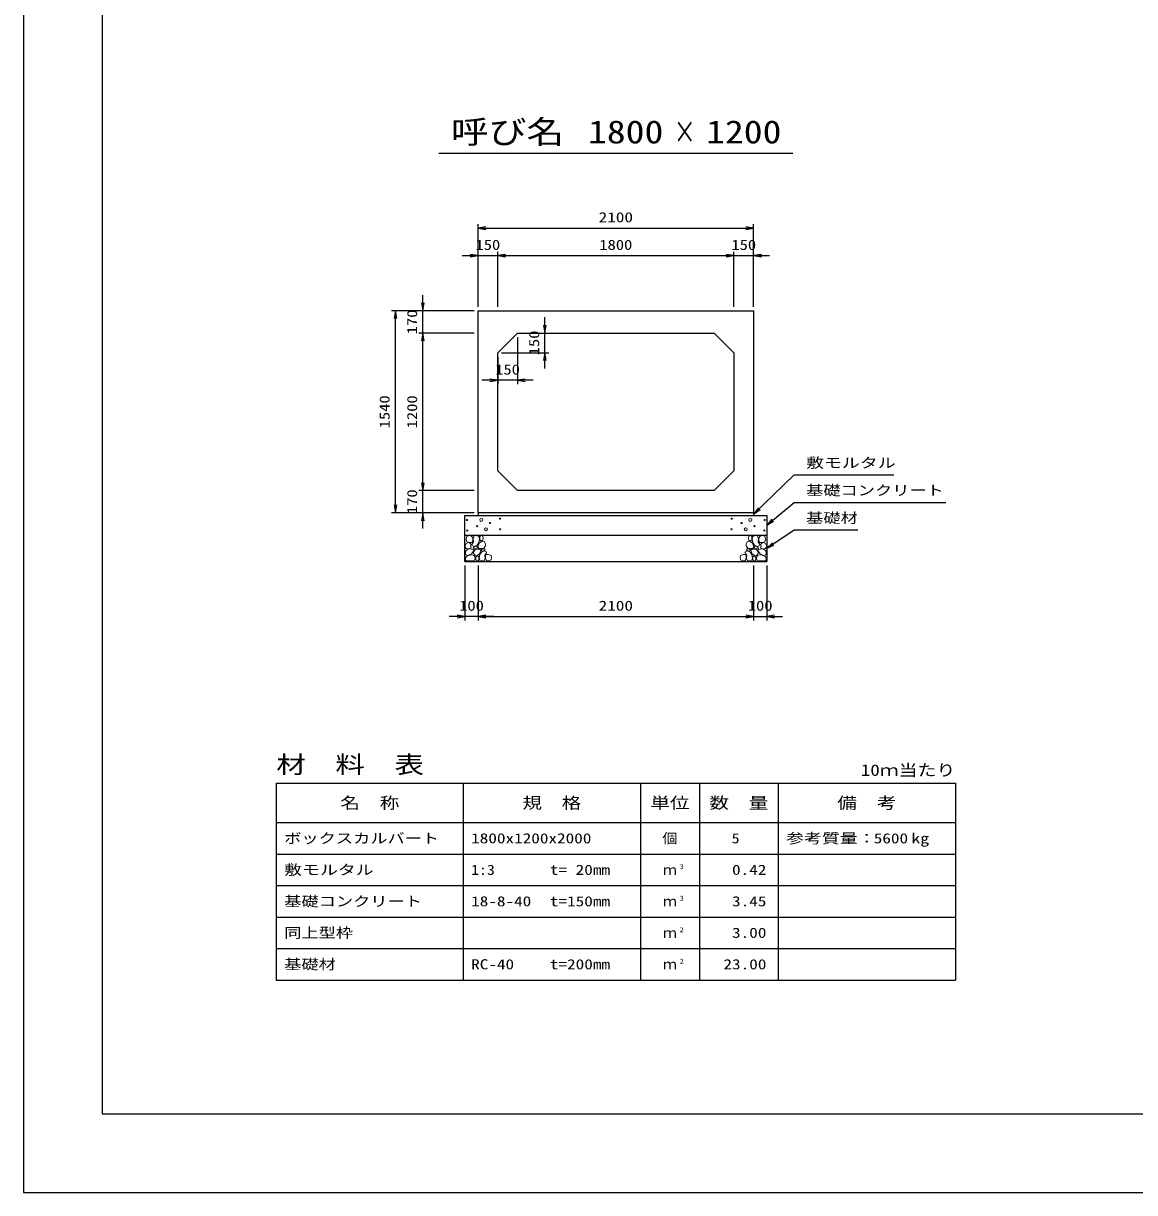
# Model space of a CAD drawing. Units: millimetres at full size. Extents: x 0 to 25230, y 0 to 17820.
# Drawn here: x 0 to 8469, y 0 to 8910 of the extents above; entities that cross this region are included whole.
import ezdxf
from ezdxf.enums import TextEntityAlignment as Align

# ---------------------------------------------------------------- set-up
doc = ezdxf.new("R2010")
doc.units = ezdxf.units.MM
for name, color, linetype, lineweight in [('D-DCR-HCHn', 4, 'Continuous', 9), ('D-MTR-FRAM', 7, 'Continuous', 25), ('D-MTR-LINE', 7, 'Continuous', 25), ('D-STR-DIM', 7, 'Continuous', 25), ('D-STR-STRn', 1, 'Continuous', 25), ('D-STR-TXT', 7, 'Continuous', 25), ('D-TTL', 2, 'Continuous', 25), ('D-TTL-TXT', 7, 'Continuous', 25)]:
    doc.layers.add(name, color=color, linetype=linetype, lineweight=lineweight)
doc.layers.add('D-MTR', color=7, linetype='Continuous')
doc.layers.add('D-MTR-TXT', color=7, linetype='Continuous')
doc.styles.add('ＭＳ ゴシック', font='')
doc.styles.get('ＭＳ ゴシック').set_extended_font_data('MS Gothic')

# ---------------------------------------------------------------- blocks, each defined once
blk = doc.blocks.new('open_arrow')
at = {"color": 0, "linetype": 'Continuous', "lineweight": -2}
blk.add_lwpolyline([(7.5, 1.25), (0, 0), (7.5, -1.25)], dxfattribs=at)

msp = doc.modelspace()

# ---------------------------------------------------------------- linework, layer by layer
at = {"layer": 'D-DCR-HCHn'}
for points in [[(3416.198, 5001.594), (3395.395, 5006.217), (3376.904, 4996.971), (3374.592, 4976.168), (3379.215, 4959.988), (3402.33, 4953.053), (3418.51, 4953.053), (3425.444, 4964.611), (3425.444, 4990.037)], [(3434.69, 5003.906), (3427.756, 4983.102), (3430.067, 4959.988), (3413.887, 4934.562), (3434.69, 4923.005), (3457.805, 4934.562), (3471.673, 4953.053), (3476.296, 4983.102), (3471.673, 4999.283), (3457.805, 5006.217)], [(3478.608, 4999.283), (3478.608, 4971.545), (3490.165, 4964.611), (3501.722, 4971.545), (3504.034, 4987.725), (3501.722, 5001.594), (3485.542, 5006.217)], [(5551.392, 4999.283), (5551.392, 4971.545), (5539.835, 4964.611), (5528.278, 4971.545), (5525.966, 4987.725), (5528.278, 5001.594), (5544.458, 5006.217)], [(5595.31, 5003.906), (5602.244, 4983.102), (5599.933, 4959.988), (5616.113, 4934.562), (5595.31, 4923.005), (5572.195, 4934.562), (5558.327, 4953.053), (5553.704, 4983.102), (5558.327, 4999.283), (5572.195, 5006.217)], [(5613.802, 5001.594), (5634.605, 5006.217), (5653.096, 4996.971), (5655.408, 4976.168), (5650.785, 4959.988), (5627.67, 4953.053), (5611.49, 4953.053), (5604.556, 4964.611), (5604.556, 4990.037)], [(3372.281, 4943.808), (3365.346, 4923.005), (3374.592, 4909.136), (3397.707, 4906.824), (3413.488, 4913.599), (3406.952, 4929.939), (3411.575, 4939.185), (3402.33, 4948.431), (3388.461, 4953.053)], [(3416.155, 4867.009), (3433.277, 4892.692), (3431.137, 4899.112), (3407.594, 4905.533), (3386.192, 4903.393), (3371.21, 4890.551), (3369.07, 4875.57), (3371.21, 4860.588), (3388.332, 4856.308)], [(3439.313, 4923.005), (3427.756, 4913.759), (3432.379, 4906.824), (3448.559, 4906.824), (3455.493, 4909.136), (3460.116, 4918.382), (3453.182, 4925.316)], [(3476.082, 4867.009), (3486.783, 4892.692), (3478.222, 4903.393), (3452.539, 4903.393), (3441.838, 4899.112), (3431.137, 4884.131), (3431.137, 4871.289), (3441.838, 4854.167), (3454.679, 4852.027)], [(3473.985, 4948.431), (3462.427, 4920.693), (3471.673, 4909.136), (3499.411, 4909.136), (3510.968, 4913.759), (3522.525, 4929.939), (3522.525, 4943.808), (3510.968, 4962.299), (3497.099, 4964.611)], [(3508.185, 4890.551), (3518.886, 4899.112), (3514.606, 4905.533), (3499.624, 4905.533), (3493.204, 4903.393), (3488.923, 4894.832), (3495.344, 4888.411)], [(5556.015, 4948.431), (5567.573, 4920.693), (5558.327, 4909.136), (5530.589, 4909.136), (5519.032, 4913.759), (5507.475, 4929.939), (5507.475, 4943.808), (5519.032, 4962.299), (5532.901, 4964.611)], [(5521.815, 4890.551), (5511.114, 4899.112), (5515.394, 4905.533), (5530.376, 4905.533), (5536.796, 4903.393), (5541.077, 4894.832), (5534.656, 4888.411)], [(5553.918, 4867.009), (5543.217, 4892.692), (5551.778, 4903.393), (5577.461, 4903.393), (5588.162, 4899.112), (5598.863, 4884.131), (5598.863, 4871.289), (5588.162, 4854.167), (5575.321, 4852.027)], [(5590.687, 4923.005), (5602.244, 4913.759), (5597.621, 4906.824), (5581.441, 4906.824), (5574.507, 4909.136), (5569.884, 4918.382), (5576.818, 4925.316)], [(5613.845, 4867.009), (5596.723, 4892.692), (5598.863, 4899.112), (5622.406, 4905.533), (5643.808, 4903.393), (5658.79, 4890.551), (5660.93, 4875.57), (5658.79, 4860.588), (5641.668, 4856.308)], [(5657.719, 4943.808), (5664.654, 4923.005), (5655.408, 4909.136), (5632.293, 4906.824), (5616.512, 4913.599), (5623.048, 4929.939), (5618.425, 4939.185), (5627.67, 4948.431), (5641.539, 4953.053)], [(3424.716, 4813.503), (3439.698, 4819.924), (3443.978, 4841.326), (3435.417, 4856.308), (3420.435, 4860.588), (3401.173, 4858.448), (3379.771, 4849.887), (3369.07, 4837.045), (3369.07, 4822.064), (3375.49, 4813.503), (3401.173, 4815.643)], [(3471.801, 4819.924), (3471.801, 4845.606), (3461.1, 4852.027), (3450.399, 4845.606), (3448.259, 4830.625), (3450.399, 4817.783), (3465.381, 4813.503)], [(3512.466, 4815.643), (3518.886, 4834.905), (3516.746, 4856.308), (3531.728, 4879.85), (3512.466, 4890.551), (3491.063, 4879.85), (3478.222, 4862.728), (3473.941, 4834.905), (3478.222, 4819.924), (3491.063, 4813.503)], [(3529.588, 4817.783), (3548.85, 4813.503), (3565.972, 4822.064), (3568.112, 4841.326), (3563.831, 4856.308), (3542.429, 4862.728), (3527.447, 4862.728), (3521.027, 4852.027), (3521.027, 4828.484)], [(5500.412, 4817.783), (5481.15, 4813.503), (5464.028, 4822.064), (5461.888, 4841.326), (5466.169, 4856.308), (5487.571, 4862.728), (5502.553, 4862.728), (5508.973, 4852.027), (5508.973, 4828.484)], [(5517.534, 4815.643), (5511.114, 4834.905), (5513.254, 4856.308), (5498.272, 4879.85), (5517.534, 4890.551), (5538.937, 4879.85), (5551.778, 4862.728), (5556.059, 4834.905), (5551.778, 4819.924), (5538.937, 4813.503)], [(5558.199, 4819.924), (5558.199, 4845.606), (5568.9, 4852.027), (5579.601, 4845.606), (5581.741, 4830.625), (5579.601, 4817.783), (5564.619, 4813.503)], [(5605.284, 4813.503), (5590.302, 4819.924), (5586.022, 4841.326), (5594.583, 4856.308), (5609.565, 4860.588), (5628.827, 4858.448), (5650.229, 4849.887), (5660.93, 4837.045), (5660.93, 4822.064), (5654.51, 4813.503), (5628.827, 4815.643)]]:
    msp.add_lwpolyline(points, close=True, dxfattribs=at)
for centre, radius in [((3381.091, 5126.145), 4.5), ((3458.437, 5078.641), 4.5), ((3490.004, 5126.145), 11.25), ((3556.563, 5102.459), 4.5), ((3632.197, 5135.221), 4.5), ((5397.803, 5135.221), 4.5), ((5473.437, 5102.459), 4.5), ((5539.996, 5126.145), 11.25), ((5571.563, 5078.641), 4.5), ((5648.909, 5126.145), 4.5), ((3382.803, 5045.879), 4.5), ((3524.996, 5054.955), 11.25), ((3633.909, 5054.955), 4.5), ((5396.091, 5054.955), 4.5), ((5505.004, 5054.955), 11.25), ((5647.197, 5045.879), 4.5)]:
    msp.add_circle(centre, radius, dxfattribs=at)
at = {"layer": 'D-MTR-FRAM'}
for p, q in [((1927.5, 3120), (7102.5, 3120)), ((1927.5, 3120), (1927.5, 1620)), ((7102.5, 3120), (7102.5, 1620)), ((1927.5, 1620), (7102.5, 1620))]:
    msp.add_line(p, q, dxfattribs=at)
at = {"layer": 'D-MTR-LINE'}
for p, q in [((3352.5, 3120), (3352.5, 1620)), ((4702.5, 3120), (4702.5, 1620)), ((5152.5, 3120), (5152.5, 1620)), ((5752.5, 3120), (5752.5, 1620)), ((1927.5, 2820), (7102.5, 2820)), ((1927.5, 2580), (7102.5, 2580)), ((1927.5, 2340), (7102.5, 2340)), ((1927.5, 2100), (7102.5, 2100)), ((1927.5, 1860), (7102.5, 1860))]:
    msp.add_line(p, q, dxfattribs=at)
at = {"layer": 'D-STR-DIM'}
for p, q in [((3465, 6750), (3465, 7380)), ((3465, 7350), (5565, 7350)), ((5565, 6750), (5565, 7380)), ((3345, 7140), (3735, 7140)), ((3465, 6750), (3465, 7170)), ((3615, 6750), (3615, 7170)), ((3615, 6750), (3615, 7170)), ((3615, 7140), (5415, 7140)), ((5295, 7140), (5685, 7140)), ((5415, 6750), (5415, 7170)), ((5415, 6750), (5415, 7170)), ((5565, 6750), (5565, 7170)), ((3045, 6430), (3045, 6840)), ((3435, 6720), (2805, 6720)), ((2835, 5180), (2835, 6720)), ((3435, 6720), (3015, 6720)), ((3975, 6280), (3975, 6670)), ((3435, 6550), (3015, 6550)), ((3435, 6550), (3015, 6550)), ((3045, 5350), (3045, 6550)), ((3765, 6520), (3765, 6160)), ((3795, 6550), (4005, 6550)), ((3615, 6370), (3615, 6160)), ((3645, 6400), (4005, 6400)), ((3885, 6190), (3495, 6190)), ((3045, 5060), (3045, 5470)), ((3435, 5350), (3015, 5350)), ((3435, 5350), (3015, 5350)), ((3435, 5180), (2805, 5180)), ((3435, 5180), (3015, 5180)), ((3365, 4780), (3365, 4360)), ((3465, 4780), (3465, 4360)), ((3465, 4780), (3465, 4360)), ((5565, 4780), (5565, 4360)), ((5565, 4780), (5565, 4360)), ((5665, 4780), (5665, 4360)), ((3585, 4390), (3245, 4390)), ((3465, 4390), (5565, 4390)), ((5445, 4390), (5785, 4390))]:
    msp.add_line(p, q, dxfattribs=at)
at = {"layer": 'D-STR-STRn'}
for p, q in [((3465, 6720), (5565, 6720)), ((3465, 5180), (3465, 6720)), ((5565, 6720), (5565, 5180)), ((3765, 6550), (3615, 6400)), ((3765, 6550), (5265, 6550)), ((5415, 6400), (5265, 6550)), ((3615, 5500), (3615, 6400)), ((5415, 6400), (5415, 5500)), ((3615, 5500), (3765, 5350)), ((5265, 5350), (5415, 5500)), ((5265, 5350), (3765, 5350)), ((5565, 5180), (3465, 5180)), ((3465, 5180), (3465, 5160)), ((5565, 5180), (5565, 5160)), ((3365, 4810), (3365, 5160)), ((3365, 5160), (5665, 5160)), ((5665, 5160), (5665, 4810)), ((3365, 5010), (5665, 5010)), ((3365, 4810), (5665, 4810))]:
    msp.add_line(p, q, dxfattribs=at)
at = {"layer": 'D-STR-TXT'}
for points in [[(5565, 5170), (5875, 5470), (5935, 5470), (6634.975, 5470)], [(5665, 5085), (5875, 5260), (5935, 5260), (7030.457, 5260)], [(5665, 4910), (5875, 5050), (5935, 5050), (6359.416, 5050)]]:
    msp.add_lwpolyline(points, dxfattribs=at)
at = {"layer": 'D-TTL'}
for points in [[(0, 0), (25230, 0), (25230, 17820), (0, 17820)], [(600, 600), (24630, 600), (24630, 17220), (600, 17220)]]:
    msp.add_lwpolyline(points, close=True, dxfattribs=at)
at = {"layer": 'D-TTL-TXT'}
msp.add_line((3165, 7920), (5865, 7920), dxfattribs=at)

# ---------------------------------------------------------------- block references
at = {"layer": 'D-STR-DIM', "xscale": 8, "yscale": 8}
for p in [(3465, 7350), (3615, 7140), (3615, 7140), (5565, 7140), (3765, 6190), (3465, 4390), (3465, 4390), (5665, 4390)]:
    msp.add_blockref('open_arrow', p, dxfattribs=at)
for p, rotation in [((5565, 7350), 180), ((3465, 7140), 180), ((5415, 7140), 180), ((5415, 7140), 180), ((3045, 6720), 90), ((2835, 6720), 270), ((3975, 6550), 90), ((3045, 6550), 270), ((3045, 6550), 270), ((3975, 6400), 270), ((3615, 6190), 180), ((3045, 5350), 90), ((3045, 5350), 90), ((2835, 5180), 90), ((3045, 5180), 270), ((3365, 4390), 180), ((5565, 4390), 180), ((5565, 4390), 180)]:
    msp.add_blockref('open_arrow', p, dxfattribs=dict(at, rotation=rotation))
at = {"layer": 'D-STR-TXT', "xscale": 8, "yscale": 8}
for p, rotation in [((5565, 5170), 44.1), ((5665, 5085), 39.8), ((5665, 4910), 33.7)]:
    msp.add_blockref('open_arrow', p, dxfattribs=dict(at, rotation=rotation))

# ---------------------------------------------------------------- texts
at = {"layer": 'D-MTR', "style": 'ＭＳ ゴシック', "width": 1.25}
msp.add_text('材\u3000料\u3000表', height=132, dxfattribs=at).set_placement((1927.5, 3156), align=Align.BOTTOM_LEFT)
at = {"layer": 'D-MTR', "style": 'ＭＳ ゴシック', "width": 1.2}
msp.add_text('10ｍ当たり', height=87.98, dxfattribs=at).set_placement((7102.5, 3149), align=Align.BOTTOM_RIGHT)
at = {"layer": 'D-MTR-TXT', "style": 'ＭＳ ゴシック'}
for s, height, width, p in [('名\u3000称', 87.98, 1.25, (2640, 2970)), ('規\u3000格', 87.98, 1.25, (4027.5, 2970)), ('単位', 87.98, 1.25, (4927.5, 2970)), ('数\u3000量', 87.98, 1.25, (5452.5, 2970)), ('備\u3000考', 87.98, 1.25, (6427.5, 2970)), ('個', 76.98, 1.1, (4927.5, 2700))]:
    msp.add_text(s, height=height, dxfattribs=dict(at, width=width)).set_placement(p, align=Align.MIDDLE_CENTER)
for s, width, p in [('ボックスカルバート', 1.25, (1987.5, 2700)), ('1800x1200x2000', 1.25, (3412.5, 2700)), ('参考質量：    kg', 1.3, (5812.5, 2700)), ('敷モルタル', 1.3, (1987.5, 2460)), ('1:3', 1.15, (3412.5, 2460)), ('t= 20mm', 1.25, (4012.5, 2460)), ('基礎コンクリート', 1.25, (1987.5, 2220)), ('18-8-40', 1.25, (3412.5, 2220)), ('t=150mm', 1.25, (4012.5, 2220)), ('同上型枠', 1.25, (1987.5, 1980)), ('基礎材', 1.25, (1987.5, 1740)), ('RC-40', 1.25, (3412.5, 1740)), ('t=200mm', 1.25, (4012.5, 1740))]:
    msp.add_text(s, height=76.98, dxfattribs=dict(at, width=width)).set_placement(p, align=Align.MIDDLE_LEFT)
for s, width, p in [('5', 1.15, (5457.83, 2700)), ('5600', 1.25, (6742.5, 2700)), ('0.42', 1.25, (5662.5, 2460)), ('3.45', 1.25, (5662.5, 2220)), ('3.00', 1.25, (5662.5, 1980)), ('23.00', 1.25, (5662.5, 1740))]:
    msp.add_text(s, height=76.98, dxfattribs=dict(at, width=width)).set_placement(p, align=Align.MIDDLE_RIGHT)
at = {"layer": 'D-MTR-TXT', "style": 'ＭＳ ゴシック', "width": 1.15}
for s, p in [('3', (5002.5, 2453)), ('3', (5002.5, 2213)), ('2', (5002.5, 1973)), ('2', (5002.5, 1733))]:
    msp.add_text(s, height=38.49, dxfattribs=at).set_placement(p, align=Align.BOTTOM_LEFT)
at = {"layer": 'D-MTR-TXT', "style": 'ＭＳ ゴシック'}
for p in [(4927.5, 2460), (4927.5, 2220), (4927.5, 1980), (4927.5, 1740)]:
    msp.add_text('ｍ', height=76.98, dxfattribs=at).set_placement(p, align=Align.MIDDLE_CENTER)
at = {"layer": 'D-STR-DIM', "style": 'ＭＳ ゴシック'}
for s, width, p in [('2100', 1.25, (4515, 7432.5)), ('150', 1.2, (3540, 7222.5)), ('1800', 1.2, (4515, 7222.5)), ('150', 1.2, (5490, 7222.5)), ('150', 1.2, (3690, 6272.5)), ('100', 1.2, (3415, 4472.5)), ('2100', 1.25, (4515, 4472.5)), ('100', 1.2, (5615, 4472.5))]:
    msp.add_text(s, height=76.98, dxfattribs=dict(at, width=width)).set_placement(p, align=Align.MIDDLE_CENTER)
at = {"layer": 'D-STR-DIM', "style": 'ＭＳ ゴシック', "width": 1.2}
for s, p in [('170', (2962.5, 6635)), ('150', (3892.5, 6475)), ('1540', (2752.5, 5950)), ('1200', (2962.5, 5950)), ('170', (2962.5, 5265))]:
    msp.add_text(s, height=76.98, rotation=90, dxfattribs=at).set_placement(p, align=Align.MIDDLE_CENTER)
at = {"layer": 'D-STR-TXT', "style": 'ＭＳ ゴシック'}
for s, width, p in [('敷モルタル', 1.3, (5965, 5500)), ('基礎コンクリート', 1.25, (5965, 5290)), ('基礎材', 1.25, (5965, 5080))]:
    msp.add_text(s, height=76.98, dxfattribs=dict(at, width=width)).set_placement(p, align=Align.BOTTOM_LEFT)
at = {"layer": 'D-TTL-TXT', "style": 'ＭＳ ゴシック'}
for s, width, p in [('呼び名', 1.2, (3690, 7942.5)), ('1800', 1.2, (4590, 7942.5)), ('×', 0.7, (5040, 7942.5)), ('1200', 1.2, (5490, 7942.5))]:
    msp.add_text(s, height=176, dxfattribs=dict(at, width=width)).set_placement(p, align=Align.BOTTOM_CENTER)

doc.saveas('drawing.dxf')
